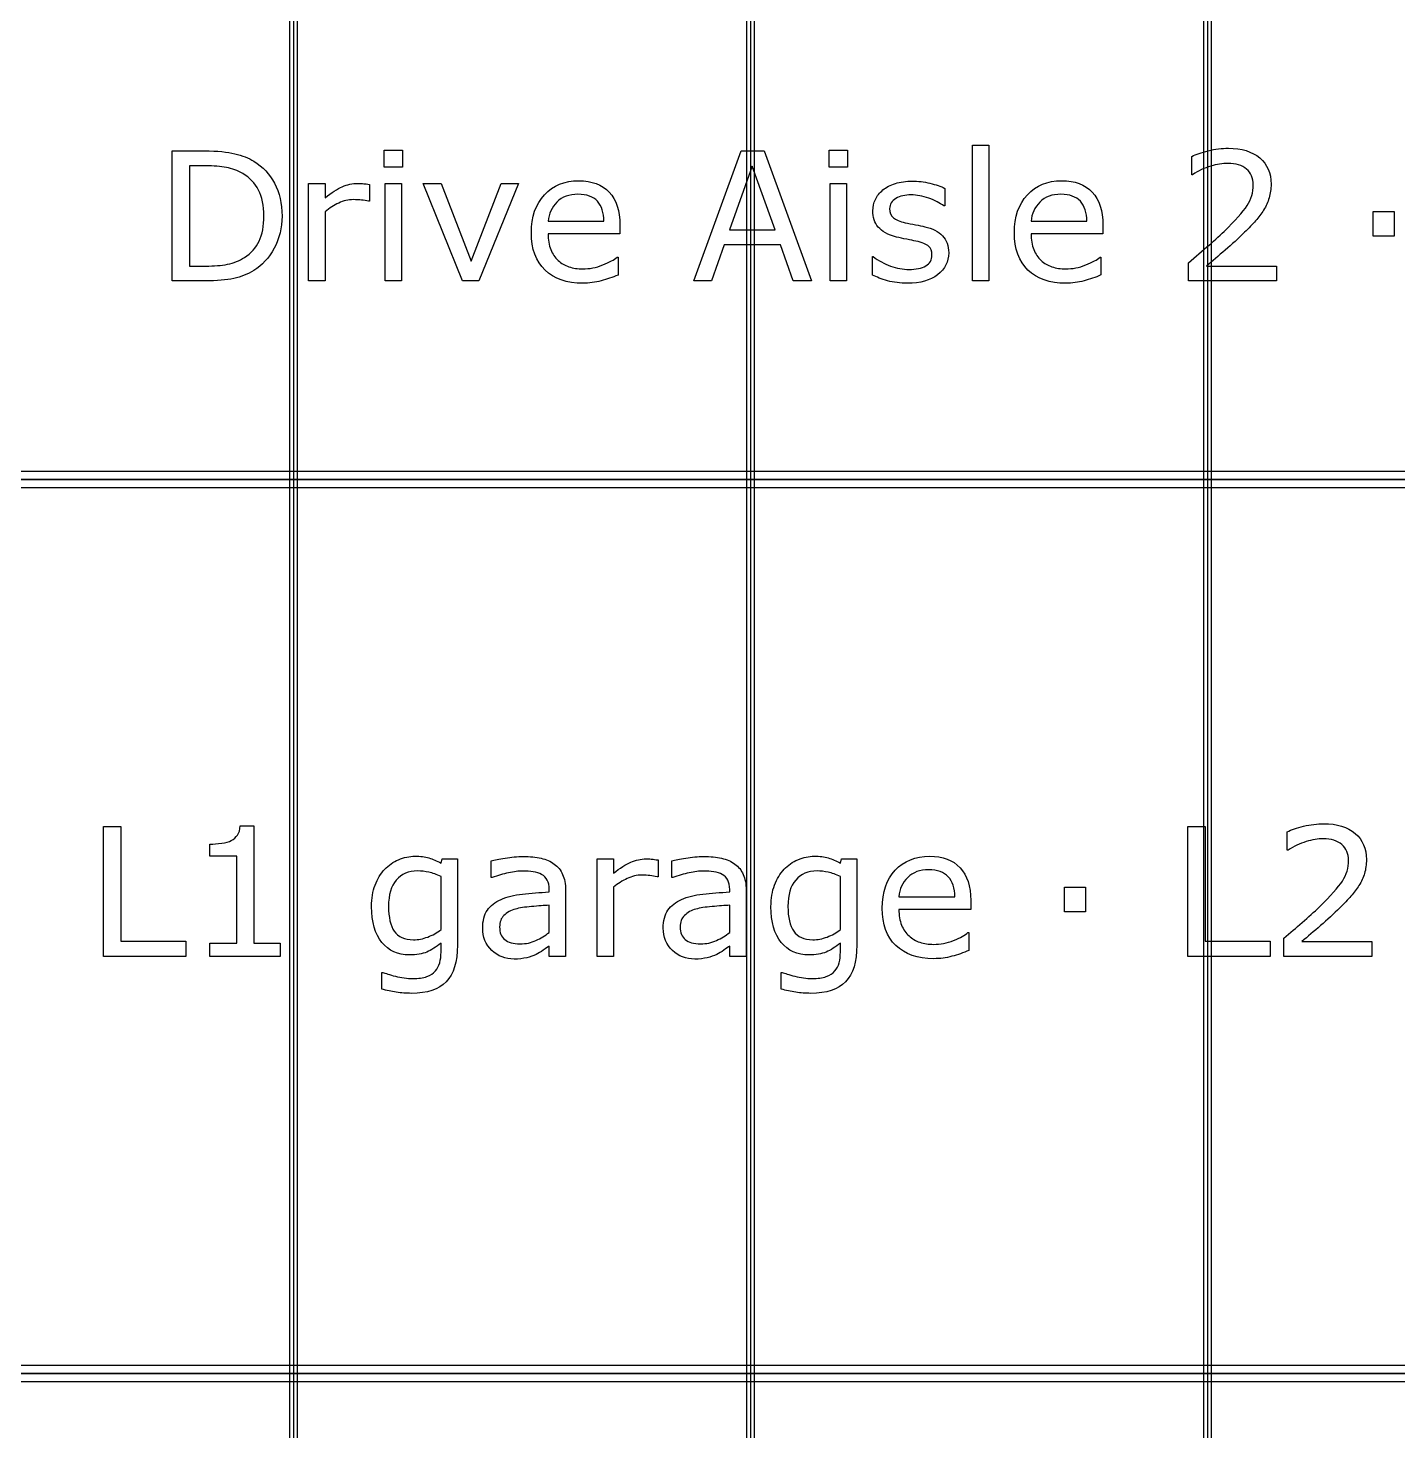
# Model space of a CAD drawing. Extents: x -13 to 750, y 12 to 2314.
# Drawn here: x 105.6 to 174.6, y 364 to 434.6 of the extents above; entities that cross this region are included whole.
import ezdxf

# ---------------------------------------------------------------- set-up
doc = ezdxf.new("R2010")
doc.units = 0
doc.layers.get('0').update_dxf_attribs({"linetype": 'CONTINUOUS'})

msp = doc.modelspace()

# ---------------------------------------------------------------- linework, layer by layer
at = {"color": 7}
for points in [[(118.80078, 553.89), (118.80078, 295.89), (119.19922, 295.89), (119.19922, 553.89)], [(141.80078, 553.89), (141.80078, 295.89), (142.19922, 295.89), (142.19922, 553.89)], [(164.80078, 553.89), (164.80078, 295.89), (165.19922, 295.89), (165.19922, 553.89)], [(44, 437.89), (268, 437.89), (268, 411.89), (44, 411.89)], [(153.99393, 421.89), (153.16775, 421.89), (153.16775, 428.7279), (153.99393, 428.7279)], [(124.49341, 427.6203), (123.56177, 427.6203), (123.56177, 428.4772), (124.49341, 428.4772)], [(145.073, 421.89), (144.14575, 421.89), (143.50415, 423.7137), (140.67407, 423.7137), (140.03247, 421.89), (139.14917, 421.89), (141.53101, 428.4335), (142.69116, 428.4335)], [(146.88794, 427.6205), (145.9563, 427.6205), (145.9563, 428.4774), (146.88794, 428.4774)], [(143.23608, 424.4608), (142.08911, 427.6732), (140.93774, 424.4608)], [(124.44071, 421.8898), (123.61454, 421.8898), (123.61454, 426.7985), (124.44071, 426.7985)], [(130.3206, 426.7985), (128.33427, 421.8898), (127.5037, 421.8898), (125.53056, 426.7985), (126.42704, 426.7985), (127.94755, 422.8918), (129.45487, 426.7985)], [(146.83524, 421.89), (146.00906, 421.89), (146.00906, 426.7987), (146.83524, 426.7987)], [(118.42456, 425.1551), (118.42456, 425.1551)], [(174.38895, 424.1356), (173.33865, 424.1356), (173.33865, 425.3793), (174.38895, 425.3793)], [(43.599609, 412.2904), (43.599609, 366.4896), (268.40039, 366.4896), (268.40039, 412.2904)], [(44, 411.89), (268, 411.89), (268, 366.89), (44, 366.89)], [(44.400391, 411.4896), (267.59961, 411.4896), (267.59961, 367.2904), (44.400391, 367.2904)], [(113.58179, 387.8901), (109.44214, 387.8901), (109.44214, 394.4336), (110.31226, 394.4336), (110.31226, 388.6635), (113.58179, 388.6635)], [(168.14868, 387.8901), (164.00903, 387.8901), (164.00903, 394.4336), (164.87915, 394.4336), (164.87915, 388.6635), (168.14868, 388.6635)], [(158.85425, 390.1357), (157.80396, 390.1357), (157.80396, 391.3794), (158.85425, 391.3794)], [(126.427, 389.2393), (126.427, 389.2393)], [(146.52759, 389.2393), (146.52759, 389.2393)], [(44, 366.89), (268, 366.89), (268, 340.89), (44, 340.89)]]:
    msp.add_lwpolyline(points, close=True, dxfattribs=at)
for points in [[(119, 553.89), (119, 295.89)], [(142, 553.89), (142, 295.89)], [(165, 553.89), (165, 295.89)], [(114.54858, 421.89), (112.89624, 421.89), (112.89624, 428.4335), (114.53101, 428.4335)], [(164.25516, 427.2381), (164.21126, 427.2381), (164.21126, 428.161)], [(114.58374, 427.6863), (113.76636, 427.6863), (113.76636, 422.637), (114.58374, 422.637)], [(120.5911, 425.3752), (120.5911, 421.89), (119.76493, 421.89), (119.76493, 426.7987), (120.5911, 426.7987), (120.5911, 426.0736)], [(122.82792, 426.7457), (122.82788, 425.8976)], [(151.78343, 426.5479), (151.78343, 425.6646), (151.73953, 425.6646)], [(122.82788, 425.8976), (122.78398, 425.8976)], [(117.51489, 425.1679), (117.51489, 425.1681)], [(131.81474, 424.8913), (134.62724, 424.8913)], [(135.43139, 424.7067), (135.43144, 424.2585)], [(156.12088, 424.8915), (158.93338, 424.8915)], [(159.73753, 424.7069), (159.73758, 424.2587)], [(135.43144, 424.2585), (131.81474, 424.2585)], [(159.73758, 424.2587), (156.12088, 424.2587)], [(135.29081, 423.0895), (135.33471, 423.0895), (135.33471, 422.1886)], [(148.14041, 422.1844), (148.14041, 423.1117), (148.18431, 423.1117)], [(151.97684, 423.3044), (151.97684, 423.305)], [(159.59695, 423.0897), (159.64085, 423.0897), (159.64085, 422.1888)], [(168.4783, 421.89), (164.04861, 421.89), (164.04861, 422.8085), (164.97147, 423.5995)], [(164.95831, 422.6415), (168.47833, 422.6415), (168.4783, 421.89)], [(116.31958, 394.4556), (117.00073, 394.4556), (117.00073, 388.5582), (118.33667, 388.5582), (118.33667, 387.8901)], [(169.05396, 393.2382), (169.01006, 393.2382), (169.01006, 394.1611)], [(118.33667, 387.8901), (114.79468, 387.8901), (114.79468, 388.5581), (116.15698, 388.5581), (116.15698, 392.9438), (114.79468, 392.9438), (114.79468, 393.5415)], [(126.42703, 392.5877), (126.47973, 392.7986), (127.25316, 392.7986), (127.25317, 388.4482)], [(129.0022, 391.854), (128.9583, 391.854), (128.9583, 392.6933)], [(135.11064, 391.3755), (135.11064, 387.89), (134.28446, 387.89), (134.28446, 392.7987), (135.11064, 392.7987), (135.11064, 392.0736)], [(137.34745, 392.7457), (137.34741, 391.8979)], [(138.09009, 391.854), (138.04619, 391.854), (138.04619, 392.6933)], [(146.52753, 392.5877), (146.58023, 392.7986), (147.35367, 392.7986), (147.35376, 388.4482)], [(126.427, 389.2392), (126.427, 391.9155)], [(146.52759, 389.2392), (146.52759, 391.9155)], [(131.87183, 391.1336), (131.87183, 391.261)], [(132.69365, 391.2209), (132.6936, 387.8901)], [(137.34741, 391.8979), (137.30351, 391.8979)], [(140.95972, 391.1336), (140.95972, 391.261)], [(141.78154, 391.2209), (141.78149, 387.8901)], [(149.47192, 390.8916), (152.28442, 390.8916)], [(153.08858, 390.707), (153.08862, 390.2588)], [(131.87183, 389.0986), (131.87183, 390.4653)], [(140.95972, 389.0986), (140.95972, 390.4653)], [(153.08862, 390.2588), (149.47192, 390.2588)], [(131.87183, 389.0985), (131.87183, 389.0986)], [(140.95972, 389.0985), (140.95972, 389.0986)], [(152.948, 389.0898), (152.9919, 389.0898), (152.9919, 388.1889)], [(126.42703, 388.1097), (126.42703, 388.558)], [(132.6936, 387.8901), (131.87183, 387.8901), (131.87183, 388.413)], [(141.78149, 387.8901), (140.95972, 387.8901), (140.95972, 388.413)], [(146.52753, 388.1097), (146.52753, 388.558)], [(173.2771, 387.8901), (168.84741, 387.8901), (168.84741, 388.8086)], [(169.75711, 388.6416), (173.27713, 388.6416), (173.2771, 387.8901)], [(123.44751, 386.2421), (123.44751, 387.0858), (123.49151, 387.0858)], [(143.5481, 386.2421), (143.5481, 387.0858), (143.592, 387.0858)]]:
    msp.add_lwpolyline(points, dxfattribs=at)
for points in [[(114.53101, 428.4335), (115.169677, 428.4335), (115.67651, 428.3866), (116.05151, 428.2928)], [(116.05151, 428.2928), (116.429443, 428.202), (116.74878, 428.076033), (117.00952, 427.9149)], [(164.21126, 428.161), (164.419267, 428.263533), (164.696123, 428.357267), (165.04183, 428.4422)], [(165.04183, 428.4422), (165.390463, 428.5272), (165.727377, 428.5697), (166.05257, 428.5697)], [(166.05257, 428.5697), (166.72347, 428.5697), (167.24935, 428.4071), (167.63021, 428.0819)], [(167.63021, 428.0819), (168.01107, 427.759633), (168.2015, 427.321633), (168.2015, 426.7679)], [(115.62524, 427.5983), (115.335207, 427.656967), (114.98804, 427.6863), (114.58374, 427.6863)], [(116.44702, 427.2951), (116.189207, 427.441567), (115.91528, 427.542633), (115.62524, 427.5983)], [(117.24683, 426.4645), (117.068117, 426.8161), (116.801513, 427.092967), (116.44702, 427.2951)], [(117.00952, 427.9149), (117.454833, 427.636567), (117.802003, 427.265967), (118.05103, 426.8031)], [(165.16482, 427.6688), (164.854273, 427.575067), (164.551053, 427.4315), (164.25516, 427.2381)], [(166.03055, 427.8094), (165.76395, 427.8094), (165.475373, 427.762533), (165.16482, 427.6688)], [(166.96658, 427.5194), (166.743927, 427.712733), (166.431917, 427.8094), (166.03055, 427.8094)], [(167.30496, 426.724), (167.30496, 427.0638), (167.192167, 427.328933), (166.96658, 427.5194)], [(118.05103, 426.8031), (118.30005, 426.340167), (118.42456, 425.790833), (118.42456, 425.1551)], [(120.5911, 426.0736), (120.919227, 426.337267), (121.207803, 426.5233), (121.45683, 426.6317)], [(121.45683, 426.6317), (121.708783, 426.743033), (121.96513, 426.7987), (122.22587, 426.7987)], [(122.22587, 426.7987), (122.369423, 426.7987), (122.473427, 426.794367), (122.53788, 426.7857)], [(122.53788, 426.7857), (122.602347, 426.779033), (122.699027, 426.7657), (122.82792, 426.7457)], [(131.63012, 426.2272), (132.069573, 426.698867), (132.64672, 426.9347), (133.36156, 426.9347)], [(133.36156, 426.9347), (134.023673, 426.9347), (134.53344, 426.741333), (134.89086, 426.3546)], [(148.6677, 426.4688), (148.831767, 426.606467), (149.039777, 426.714867), (149.29173, 426.794)], [(149.29173, 426.794), (149.54661, 426.876), (149.83079, 426.917), (150.14427, 426.917)], [(150.14427, 426.917), (150.437237, 426.917), (150.733133, 426.8804), (151.03196, 426.8072)], [(151.03196, 426.8072), (151.33372, 426.736867), (151.58421, 426.650433), (151.78343, 426.5479)], [(155.93626, 426.2274), (156.375713, 426.699067), (156.95286, 426.9349), (157.6677, 426.9349)], [(157.6677, 426.9349), (158.329813, 426.9349), (158.83958, 426.741533), (159.197, 426.3548)], [(166.99295, 425.6825), (167.200957, 426.004767), (167.30496, 426.351933), (167.30496, 426.724)], [(168.2015, 426.7679), (168.2015, 426.5189), (168.169267, 426.286), (168.1048, 426.0692)], [(117.51489, 425.1681), (117.51489, 425.680833), (117.425537, 426.112967), (117.24683, 426.4645)], [(121.27665, 425.8102), (121.039343, 425.698867), (120.810827, 425.553867), (120.5911, 425.3752)], [(122.01493, 425.9816), (121.76005, 425.9816), (121.513957, 425.924467), (121.27665, 425.8102)], [(122.42362, 425.9596), (122.309367, 425.974267), (122.173137, 425.9816), (122.01493, 425.9816)], [(122.78398, 425.8976), (122.660933, 425.926933), (122.540813, 425.9476), (122.42362, 425.9596)], [(130.97533, 424.3156), (130.97533, 425.118333), (131.193593, 425.755533), (131.63012, 426.2272)], [(132.25858, 425.8625), (131.99784, 425.6017), (131.849893, 425.277967), (131.81474, 424.8913)], [(133.31767, 426.2536), (132.875283, 426.2536), (132.522253, 426.123233), (132.25858, 425.8625)], [(134.29765, 425.8976), (134.083783, 426.134933), (133.757123, 426.2536), (133.31767, 426.2536)], [(134.62724, 424.8913), (134.624573, 425.3249), (134.51471, 425.660333), (134.29765, 425.8976)], [(134.89086, 426.3546), (135.251213, 425.967933), (135.43139, 425.418633), (135.43139, 424.7067)], [(148.16233, 425.4185), (148.16233, 425.620633), (148.203347, 425.811067), (148.28538, 425.9898)], [(148.28538, 425.9898), (148.37034, 426.168533), (148.49778, 426.3282), (148.6677, 426.4688)], [(149.31815, 426.0425), (149.110137, 425.928233), (149.00613, 425.756867), (149.00613, 425.5284)], [(150.08279, 426.2183), (149.781037, 426.2183), (149.526157, 426.1597), (149.31815, 426.0425)], [(150.97049, 426.0557), (150.66873, 426.1641), (150.37283, 426.2183), (150.08279, 426.2183)], [(151.73953, 425.6646), (151.528597, 425.819867), (151.27225, 425.950233), (150.97049, 426.0557)], [(155.28147, 424.3158), (155.28147, 425.118533), (155.499733, 425.755733), (155.93626, 426.2274)], [(156.56473, 425.8627), (156.303983, 425.6019), (156.156033, 425.278167), (156.12088, 424.8915)], [(157.62381, 426.2538), (157.18143, 426.2538), (156.828403, 426.123433), (156.56473, 425.8627)], [(158.60379, 425.8978), (158.389923, 426.135133), (158.063263, 426.2538), (157.62381, 426.2538)], [(158.93338, 424.8915), (158.930713, 425.3251), (158.82085, 425.660533), (158.60379, 425.8978)], [(159.197, 426.3548), (159.557353, 425.968133), (159.73753, 425.418833), (159.73753, 424.7069)], [(168.1048, 426.0692), (168.043267, 425.855333), (167.95098, 425.651733), (167.82794, 425.4584)], [(117.2688, 423.8935), (117.43286, 424.233367), (117.51489, 424.658167), (117.51489, 425.1679)], [(118.42456, 425.1551), (118.42456, 424.560367), (118.29419, 424.0213), (118.03345, 423.5379)], [(148.4304, 424.6011), (148.251687, 424.823767), (148.16233, 425.096233), (148.16233, 425.4185)], [(149.00613, 425.5284), (149.00613, 425.3262), (149.06912, 425.173833), (149.1951, 425.0713)], [(165.83719, 424.3861), (166.39969, 424.931033), (166.784943, 425.363167), (166.99295, 425.6825)], [(167.82794, 425.4584), (167.71368, 425.276733), (167.578913, 425.098), (167.42364, 424.9222)], [(149.34886, 424.1001), (148.918193, 424.214367), (148.61204, 424.381367), (148.4304, 424.6011)], [(149.1951, 425.0713), (149.318147, 424.968767), (149.517363, 424.8853), (149.79275, 424.8209)], [(149.79275, 424.8209), (149.945097, 424.785567), (150.11502, 424.7504), (150.30252, 424.7154)], [(150.30252, 424.7154), (150.492947, 424.680067), (150.65115, 424.647733), (150.77713, 424.6184)], [(150.77713, 424.6184), (151.160917, 424.530533), (151.456813, 424.379667), (151.66482, 424.1658)], [(167.42364, 424.9222), (167.2713, 424.746467), (167.085267, 424.551667), (166.86554, 424.3378)], [(116.53931, 423.0717), (116.864503, 423.2797), (117.107667, 423.553633), (117.2688, 423.8935)], [(131.66088, 422.4347), (131.203847, 422.8771), (130.97533, 423.504067), (130.97533, 424.3156)], [(131.81474, 424.2585), (131.81474, 423.9567), (131.86015, 423.693), (131.95097, 423.4674)], [(149.86302, 423.9859), (149.67552, 424.021233), (149.504133, 424.0593), (149.34886, 424.1001)], [(150.32444, 423.8939), (150.207253, 423.920567), (150.053447, 423.951233), (149.86302, 423.9859)], [(150.96604, 423.639), (150.854713, 423.7386), (150.640847, 423.823567), (150.32444, 423.8939)], [(151.66482, 424.1658), (151.872833, 423.949), (151.97684, 423.661867), (151.97684, 423.3044)], [(155.96702, 422.4349), (155.509987, 422.8773), (155.28147, 423.504267), (155.28147, 424.3158)], [(156.12088, 424.2587), (156.12088, 423.9569), (156.16629, 423.6932), (156.25711, 423.4676)], [(164.97147, 423.5995), (165.282017, 423.863167), (165.57059, 424.125367), (165.83719, 424.3861)], [(166.86554, 424.3378), (166.55206, 424.030133), (166.22833, 423.7313), (165.89435, 423.4413)], [(115.67798, 422.729), (115.991453, 422.790333), (116.278563, 422.904567), (116.53931, 423.0717)], [(118.03345, 423.5379), (117.775637, 423.054567), (117.431397, 422.679567), (117.00073, 422.4129)], [(131.95097, 423.4674), (132.04179, 423.2448), (132.1663, 423.0617), (132.3245, 422.9181)], [(134.56571, 422.694), (134.905557, 422.828733), (135.147257, 422.960567), (135.29081, 423.0895)], [(148.18431, 423.1117), (148.44505, 422.915367), (148.735087, 422.758633), (149.05442, 422.6415)], [(150.82542, 422.6459), (151.0305, 422.763033), (151.13304, 422.9476), (151.13304, 423.1996)], [(151.13304, 423.1996), (151.13304, 423.392933), (151.077373, 423.5394), (150.96604, 423.639)], [(151.97684, 423.305), (151.97684, 422.8568), (151.790803, 422.489133), (151.41873, 422.202)], [(156.25711, 423.4676), (156.34793, 423.245), (156.472443, 423.0619), (156.63065, 422.9183)], [(158.87186, 422.6942), (159.2117, 422.828933), (159.453397, 422.960767), (159.59695, 423.0897)], [(165.89435, 423.4413), (165.560363, 423.154167), (165.24835, 422.887567), (164.95831, 422.6415)], [(114.58374, 422.637), (115.002687, 422.637), (115.367433, 422.667667), (115.67798, 422.729)], [(117.00073, 422.4129), (116.701903, 422.228367), (116.36792, 422.095067), (115.99878, 422.013)], [(133.56811, 421.7755), (132.753657, 421.7755), (132.117913, 421.995233), (131.66088, 422.4347)], [(132.3245, 422.9181), (132.476847, 422.7775), (132.657023, 422.672033), (132.86503, 422.6017)], [(132.86503, 422.6017), (133.07597, 422.531367), (133.307417, 422.4962), (133.55937, 422.4962)], [(133.55937, 422.4962), (133.89335, 422.4962), (134.228797, 422.562133), (134.56571, 422.694)], [(149.05442, 422.6415), (149.37376, 422.527233), (149.679913, 422.4701), (149.97288, 422.4701)], [(149.97288, 422.4701), (150.33616, 422.4701), (150.62034, 422.5287), (150.82542, 422.6459)], [(157.87425, 421.7757), (157.059797, 421.7757), (156.424053, 421.995433), (155.96702, 422.4349)], [(156.63065, 422.9183), (156.78299, 422.7777), (156.963163, 422.672233), (157.17117, 422.6019)], [(157.17117, 422.6019), (157.38211, 422.531567), (157.613557, 422.4964), (157.86551, 422.4964)], [(157.86551, 422.4964), (158.199497, 422.4964), (158.534947, 422.562333), (158.87186, 422.6942)], [(115.99878, 422.013), (115.632567, 421.931), (115.149167, 421.89), (114.54858, 421.89)], [(134.48217, 421.8942), (134.19213, 421.815067), (133.887443, 421.7755), (133.56811, 421.7755)], [(135.33471, 422.1886), (135.05639, 422.0714), (134.77221, 421.973267), (134.48217, 421.8942)], [(148.90066, 421.8988), (148.598907, 421.986667), (148.34549, 422.081867), (148.14041, 422.1844)], [(149.90262, 421.7713), (149.53934, 421.7713), (149.205353, 421.8138), (148.90066, 421.8988)], [(151.41873, 422.202), (151.04959, 421.914867), (150.54422, 421.7713), (149.90262, 421.7713)], [(158.78831, 421.8944), (158.49827, 421.815267), (158.193583, 421.7757), (157.87425, 421.7757)], [(159.64085, 422.1888), (159.36253, 422.0716), (159.07835, 421.973467), (158.78831, 421.8944)], [(116.18335, 393.9986), (116.26245, 394.112867), (116.30786, 394.2652), (116.31958, 394.4556)], [(169.01006, 394.1611), (169.218067, 394.263633), (169.494923, 394.357367), (169.84063, 394.4423)], [(169.84063, 394.4423), (170.189263, 394.5273), (170.526177, 394.5698), (170.85137, 394.5698)], [(170.85137, 394.5698), (171.52227, 394.5698), (172.04815, 394.4072), (172.42901, 394.082)], [(172.42901, 394.082), (172.809863, 393.759733), (173.00029, 393.321733), (173.00029, 392.768)], [(114.79468, 393.5415), (114.979247, 393.5415), (115.177, 393.556167), (115.38794, 393.5855)], [(115.38794, 393.5855), (115.59888, 393.6175), (115.758547, 393.6629), (115.86694, 393.7217)], [(115.86694, 393.7217), (116.001707, 393.794967), (116.107177, 393.887267), (116.18335, 393.9986)], [(169.96362, 393.6689), (169.653073, 393.575167), (169.349853, 393.4316), (169.05396, 393.2382)], [(170.82935, 393.8095), (170.562743, 393.8095), (170.274167, 393.762633), (169.96362, 393.6689)], [(171.76538, 393.5195), (171.542727, 393.712833), (171.230717, 393.8095), (170.82935, 393.8095)], [(172.10376, 392.7241), (172.10376, 393.0639), (171.990967, 393.329033), (171.76538, 393.5195)], [(123.59695, 392.2757), (123.787383, 392.483767), (124.01883, 392.6449), (124.29129, 392.7591)], [(124.29129, 392.7591), (124.56375, 392.8763), (124.834747, 392.9349), (125.10428, 392.9349)], [(125.10428, 392.9349), (125.38846, 392.9349), (125.625763, 392.905567), (125.81619, 392.8469)], [(125.81619, 392.8469), (126.00955, 392.7909), (126.213163, 392.7045), (126.42703, 392.5877)], [(128.9583, 392.6933), (129.119433, 392.7373), (129.352343, 392.785633), (129.65703, 392.8383)], [(129.65703, 392.8383), (129.961717, 392.890967), (130.26201, 392.9173), (130.55791, 392.9173)], [(130.55791, 392.9173), (130.903617, 392.9173), (131.20391, 392.887967), (131.45879, 392.8293)], [(131.45879, 392.8293), (131.716603, 392.773967), (131.93926, 392.677267), (132.12676, 392.5392)], [(135.11064, 392.0736), (135.43876, 392.337267), (135.727333, 392.5233), (135.97636, 392.6317)], [(135.97636, 392.6317), (136.228313, 392.743033), (136.48466, 392.7987), (136.7454, 392.7987)], [(136.7454, 392.7987), (136.888953, 392.7987), (136.992957, 392.794367), (137.05741, 392.7857)], [(137.05741, 392.7857), (137.121877, 392.779033), (137.218557, 392.7657), (137.34745, 392.7457)], [(138.04619, 392.6933), (138.207323, 392.7373), (138.440233, 392.785633), (138.74492, 392.8383)], [(138.74492, 392.8383), (139.049607, 392.890967), (139.3499, 392.9173), (139.6458, 392.9173)], [(139.6458, 392.9173), (139.991507, 392.9173), (140.2918, 392.887967), (140.54668, 392.8293)], [(140.54668, 392.8293), (140.804493, 392.773967), (141.02715, 392.677267), (141.21465, 392.5392)], [(143.69745, 392.2757), (143.887877, 392.483767), (144.119323, 392.6449), (144.39179, 392.7591)], [(144.39179, 392.7591), (144.66425, 392.8763), (144.935243, 392.9349), (145.20477, 392.9349)], [(145.20477, 392.9349), (145.48895, 392.9349), (145.726257, 392.905567), (145.91669, 392.8469)], [(145.91669, 392.8469), (146.11005, 392.7909), (146.313663, 392.7045), (146.52753, 392.5877)], [(149.28731, 392.2275), (149.726763, 392.699167), (150.303913, 392.935), (151.01876, 392.935)], [(151.01876, 392.935), (151.680867, 392.935), (152.190633, 392.741633), (152.54806, 392.3549)], [(171.79175, 391.6826), (171.999757, 392.004867), (172.10376, 392.352033), (172.10376, 392.7241)], [(173.00029, 392.768), (173.00029, 392.519), (172.968057, 392.2861), (172.90359, 392.0693)], [(123.10916, 391.4803), (123.22928, 391.787967), (123.391877, 392.0531), (123.59695, 392.2757)], [(125.24927, 392.1924), (124.79517, 392.1924), (124.437747, 392.040067), (124.177, 391.7354)], [(125.81177, 392.1264), (125.62427, 392.1704), (125.43677, 392.1924), (125.24927, 392.1924)], [(126.427, 391.9155), (126.207273, 392.0151), (126.002197, 392.0854), (125.81177, 392.1264)], [(129.82837, 392.1001), (129.56177, 392.044767), (129.28638, 391.962733), (129.0022, 391.854)], [(130.55347, 392.1881), (130.33667, 392.1881), (130.09497, 392.158767), (129.82837, 392.1001)], [(131.06763, 392.1531), (130.903563, 392.176433), (130.732177, 392.1881), (130.55347, 392.1881)], [(131.4895, 392.0169), (131.372313, 392.084233), (131.23169, 392.129633), (131.06763, 392.1531)], [(131.77075, 391.7268), (131.706283, 391.849867), (131.612533, 391.946567), (131.4895, 392.0169)], [(132.12676, 392.5392), (132.311327, 392.404467), (132.45195, 392.230167), (132.54863, 392.0163)], [(132.54863, 392.0163), (132.64531, 391.802433), (132.69365, 391.5373), (132.69365, 391.2209)], [(136.53446, 391.9819), (136.27958, 391.9819), (136.033487, 391.924767), (135.79618, 391.8105)], [(136.94316, 391.9599), (136.8289, 391.974567), (136.692667, 391.9819), (136.53446, 391.9819)], [(137.30351, 391.8979), (137.180463, 391.927233), (137.060347, 391.9479), (136.94316, 391.9599)], [(138.91626, 392.1001), (138.64966, 392.044767), (138.37427, 391.962733), (138.09009, 391.854)], [(139.64136, 392.1881), (139.42456, 392.1881), (139.18286, 392.158767), (138.91626, 392.1001)], [(140.15552, 392.1531), (139.991453, 392.176433), (139.820067, 392.1881), (139.64136, 392.1881)], [(140.57739, 392.0169), (140.460203, 392.084233), (140.31958, 392.129633), (140.15552, 392.1531)], [(140.85864, 391.7268), (140.794173, 391.849867), (140.700423, 391.946567), (140.57739, 392.0169)], [(141.21465, 392.5392), (141.399223, 392.404467), (141.539847, 392.230167), (141.63652, 392.0163)], [(141.63652, 392.0163), (141.7332, 391.802433), (141.78154, 391.5373), (141.78154, 391.2209)], [(143.20966, 391.4803), (143.329773, 391.787967), (143.49237, 392.0531), (143.69745, 392.2757)], [(145.34985, 392.1924), (144.89575, 392.1924), (144.53833, 392.040067), (144.27759, 391.7354)], [(145.91235, 392.1264), (145.72485, 392.1704), (145.53735, 392.1924), (145.34985, 392.1924)], [(146.52759, 391.9155), (146.307863, 392.0151), (146.102783, 392.0854), (145.91235, 392.1264)], [(148.63253, 390.3159), (148.63253, 391.118633), (148.85079, 391.755833), (149.28731, 392.2275)], [(150.97485, 392.2539), (150.53247, 392.2539), (150.179443, 392.123533), (149.91577, 391.8628)], [(151.95483, 391.8979), (151.740963, 392.135233), (151.414303, 392.2539), (150.97485, 392.2539)], [(152.54806, 392.3549), (152.908407, 391.968233), (153.08858, 391.418933), (153.08858, 390.707)], [(172.90359, 392.0693), (172.842057, 391.855433), (172.749773, 391.651833), (172.62674, 391.4585)], [(122.93338, 390.3905), (122.93338, 390.812367), (122.991973, 391.175633), (123.10916, 391.4803)], [(124.177, 391.7354), (123.91626, 391.430733), (123.78589, 390.988367), (123.78589, 390.4083)], [(131.87183, 391.261), (131.87183, 391.448533), (131.838137, 391.6038), (131.77075, 391.7268)], [(135.79618, 391.8105), (135.55888, 391.699167), (135.330367, 391.554167), (135.11064, 391.3755)], [(140.95972, 391.261), (140.95972, 391.448533), (140.926027, 391.6038), (140.85864, 391.7268)], [(143.03388, 390.3905), (143.03388, 390.812367), (143.092473, 391.175633), (143.20966, 391.4803)], [(144.27759, 391.7354), (144.016843, 391.430733), (143.88647, 390.988367), (143.88647, 390.4083)], [(149.91577, 391.8628), (149.65503, 391.602), (149.50708, 391.278267), (149.47192, 390.8916)], [(152.28442, 390.8916), (152.281753, 391.3252), (152.17189, 391.660633), (151.95483, 391.8979)], [(170.63599, 390.3862), (171.19849, 390.931133), (171.583743, 391.363267), (171.79175, 391.6826)], [(172.62674, 391.4585), (172.51248, 391.276833), (172.377713, 391.0981), (172.22244, 390.9223)], [(128.7605, 390.2151), (128.921633, 390.446567), (129.150147, 390.6282), (129.44604, 390.76)], [(129.44604, 390.76), (129.744873, 390.891867), (130.103763, 390.981233), (130.52271, 391.0281)], [(130.52271, 391.0281), (130.94165, 391.074767), (131.391357, 391.109933), (131.87183, 391.1336)], [(137.84839, 390.2151), (138.009523, 390.446567), (138.23804, 390.6282), (138.53394, 390.76)], [(138.53394, 390.76), (138.832767, 390.891867), (139.191653, 390.981233), (139.6106, 391.0281)], [(139.6106, 391.0281), (140.02954, 391.074767), (140.479247, 391.109933), (140.95972, 391.1336)], [(172.22244, 390.9223), (172.0701, 390.746567), (171.884067, 390.551767), (171.66434, 390.3379)], [(123.44754, 388.5975), (123.104767, 389.0223), (122.93338, 389.619967), (122.93338, 390.3905)], [(123.78589, 390.4083), (123.78589, 389.8575), (123.88257, 389.44), (124.07593, 389.1558)], [(128.52319, 389.3142), (128.52319, 389.686267), (128.602293, 389.986567), (128.7605, 390.2151)], [(129.59546, 389.9554), (129.448973, 389.8148), (129.37573, 389.62), (129.37573, 389.371)], [(130.17114, 390.2718), (129.93384, 390.204467), (129.741947, 390.099), (129.59546, 389.9554)], [(130.97974, 390.3993), (130.639893, 390.369967), (130.37036, 390.327467), (130.17114, 390.2718)], [(131.87183, 390.4653), (131.619877, 390.450633), (131.322513, 390.428633), (130.97974, 390.3993)], [(137.61108, 389.3142), (137.61108, 389.686267), (137.690183, 389.986567), (137.84839, 390.2151)], [(138.68335, 389.9554), (138.536863, 389.8148), (138.46362, 389.62), (138.46362, 389.371)], [(139.25903, 390.2718), (139.02173, 390.204467), (138.829837, 390.099), (138.68335, 389.9554)], [(140.06763, 390.3993), (139.727783, 390.369967), (139.45825, 390.327467), (139.25903, 390.2718)], [(140.95972, 390.4653), (140.707767, 390.450633), (140.410403, 390.428633), (140.06763, 390.3993)], [(143.54804, 388.5975), (143.205267, 389.0223), (143.03388, 389.619967), (143.03388, 390.3905)], [(143.88647, 390.4083), (143.88647, 389.8575), (143.98315, 389.44), (144.17651, 389.1558)], [(149.31808, 388.435), (148.861047, 388.8774), (148.63253, 389.504367), (148.63253, 390.3159)], [(149.47192, 390.2588), (149.47192, 389.957), (149.51733, 389.6933), (149.60815, 389.4677)], [(169.77026, 389.5996), (170.080807, 389.863267), (170.369383, 390.125467), (170.63599, 390.3862)], [(171.66434, 390.3379), (171.35086, 390.030233), (171.02713, 389.7314), (170.69315, 389.4414)], [(124.07593, 389.1558), (124.26929, 388.871667), (124.59009, 388.7296), (125.03833, 388.7296)], [(125.75903, 388.8658), (126.002197, 388.959533), (126.224853, 389.084033), (126.427, 389.2393)], [(128.98462, 388.1936), (128.677, 388.4866), (128.52319, 388.860133), (128.52319, 389.3142)], [(129.37573, 389.371), (129.37573, 389.089733), (129.460693, 388.8773), (129.63062, 388.7337)], [(131.20386, 388.6898), (131.444093, 388.804067), (131.66675, 388.9403), (131.87183, 389.0985)], [(138.07251, 388.1936), (137.76489, 388.4866), (137.61108, 388.860133), (137.61108, 389.3142)], [(138.46362, 389.371), (138.46362, 389.089733), (138.548583, 388.8773), (138.71851, 388.7337)], [(140.29175, 388.6898), (140.531983, 388.804067), (140.75464, 388.9403), (140.95972, 389.0985)], [(144.17651, 389.1558), (144.36987, 388.871667), (144.690673, 388.7296), (145.13892, 388.7296)], [(145.85962, 388.8658), (146.102787, 388.959533), (146.325443, 389.084033), (146.52759, 389.2393)], [(149.60815, 389.4677), (149.69897, 389.2451), (149.823483, 389.062), (149.98169, 388.9184)], [(152.2229, 388.6943), (152.562747, 388.829033), (152.804447, 388.960867), (152.948, 389.0898)], [(168.84741, 388.8086), (169.15503, 389.072267), (169.462647, 389.335933), (169.77026, 389.5996)], [(170.69315, 389.4414), (170.359163, 389.154267), (170.04715, 388.887667), (169.75711, 388.6416)], [(124.845, 387.9647), (124.25906, 387.9647), (123.79324, 388.175633), (123.44754, 388.5975)], [(125.03833, 388.7296), (125.278563, 388.7296), (125.518797, 388.775), (125.75903, 388.8658)], [(126.42703, 388.558), (126.17801, 388.358733), (125.93924, 388.2093), (125.71072, 388.1097)], [(127.25317, 388.4482), (127.25317, 387.6162), (127.064207, 387.005367), (126.68628, 386.6157)], [(129.63062, 388.7337), (129.80054, 388.5931), (130.059817, 388.5228), (130.40845, 388.5228)], [(130.40845, 388.5228), (130.69849, 388.5228), (130.963627, 388.578467), (131.20386, 388.6898)], [(131.87183, 388.413), (131.798583, 388.363), (131.698973, 388.2927), (131.573, 388.2021)], [(138.71851, 388.7337), (138.88843, 388.5931), (139.147707, 388.5228), (139.49634, 388.5228)], [(139.49634, 388.5228), (139.78638, 388.5228), (140.051517, 388.578467), (140.29175, 388.6898)], [(140.95972, 388.413), (140.886473, 388.363), (140.786863, 388.2927), (140.66089, 388.2021)], [(144.9455, 387.9647), (144.35956, 387.9647), (143.89374, 388.175633), (143.54804, 388.5975)], [(145.13892, 388.7296), (145.379153, 388.7296), (145.619387, 388.775), (145.85962, 388.8658)], [(146.52753, 388.558), (146.278503, 388.358733), (146.039733, 388.2093), (145.81122, 388.1097)], [(147.35376, 388.4482), (147.35376, 387.6162), (147.164797, 387.005367), (146.78687, 386.6157)], [(151.2253, 387.7758), (150.410847, 387.7758), (149.775107, 387.995533), (149.31808, 388.435)], [(149.98169, 388.9184), (150.134037, 388.7778), (150.314213, 388.672333), (150.52222, 388.602)], [(150.52222, 388.602), (150.733153, 388.531667), (150.964597, 388.4965), (151.21655, 388.4965)], [(151.21655, 388.4965), (151.550537, 388.4965), (151.885987, 388.562433), (152.2229, 388.6943)], [(125.71072, 388.1097), (125.485133, 388.013033), (125.19656, 387.9647), (124.845, 387.9647)], [(126.36113, 387.5692), (126.405063, 387.730333), (126.42703, 387.9105), (126.42703, 388.1097)], [(130.10962, 387.7542), (129.667233, 387.7542), (129.292233, 387.900667), (128.98462, 388.1936)], [(130.73804, 387.8242), (130.559327, 387.777533), (130.349853, 387.7542), (130.10962, 387.7542)], [(131.21265, 387.9912), (131.07495, 387.9238), (130.916747, 387.868133), (130.73804, 387.8242)], [(131.573, 388.2021), (131.449953, 388.114233), (131.329837, 388.043933), (131.21265, 387.9912)], [(139.19751, 387.7542), (138.75513, 387.7542), (138.38013, 387.900667), (138.07251, 388.1936)], [(139.82593, 387.8242), (139.647217, 387.777533), (139.437743, 387.7542), (139.19751, 387.7542)], [(140.30054, 387.9912), (140.16284, 387.9238), (140.004637, 387.868133), (139.82593, 387.8242)], [(140.66089, 388.2021), (140.537843, 388.114233), (140.417727, 388.043933), (140.30054, 387.9912)], [(145.81122, 388.1097), (145.585633, 388.013033), (145.29706, 387.9647), (144.9455, 387.9647)], [(146.46163, 387.5692), (146.505563, 387.730333), (146.52753, 387.9105), (146.52753, 388.1097)], [(152.13936, 387.8945), (151.849327, 387.815367), (151.54464, 387.7758), (151.2253, 387.7758)], [(152.9919, 388.1889), (152.71358, 388.0717), (152.4294, 387.973567), (152.13936, 387.8945)], [(123.49151, 387.0858), (123.62627, 387.033133), (123.840137, 386.968667), (124.13311, 386.8924)], [(125.71074, 386.8749), (125.895313, 386.942233), (126.03887, 387.035967), (126.14141, 387.1561)], [(126.14141, 387.1561), (126.24395, 387.270367), (126.31719, 387.408067), (126.36113, 387.5692)], [(143.592, 387.0858), (143.726767, 387.033133), (143.940633, 386.968667), (144.2336, 386.8924)], [(145.81124, 386.8749), (145.995807, 386.942233), (146.13936, 387.035967), (146.2419, 387.1561)], [(146.2419, 387.1561), (146.34444, 387.270367), (146.417683, 387.408067), (146.46163, 387.5692)], [(124.13311, 386.8924), (124.426077, 386.813333), (124.719043, 386.7738), (125.01201, 386.7738)], [(126.68628, 386.6157), (126.308347, 386.226033), (125.726803, 386.0312), (124.94165, 386.0312)], [(125.01201, 386.7738), (125.293263, 386.7738), (125.526173, 386.8075), (125.71074, 386.8749)], [(144.2336, 386.8924), (144.526573, 386.813333), (144.819543, 386.7738), (145.11251, 386.7738)], [(146.78687, 386.6157), (146.408937, 386.226033), (145.827393, 386.0312), (145.04224, 386.0312)], [(145.11251, 386.7738), (145.393757, 386.7738), (145.626667, 386.8075), (145.81124, 386.8749)], [(124.177, 386.0882), (123.930907, 386.123533), (123.687743, 386.174833), (123.44751, 386.2421)], [(124.94165, 386.0312), (124.68091, 386.0312), (124.426027, 386.0502), (124.177, 386.0882)], [(144.27759, 386.0882), (144.031497, 386.123533), (143.788333, 386.174833), (143.5481, 386.2421)], [(145.04224, 386.0312), (144.781493, 386.0312), (144.52661, 386.0502), (144.27759, 386.0882)]]:
    msp.add_open_spline(points, degree=3, dxfattribs=at)

doc.saveas('drawing.dxf')
